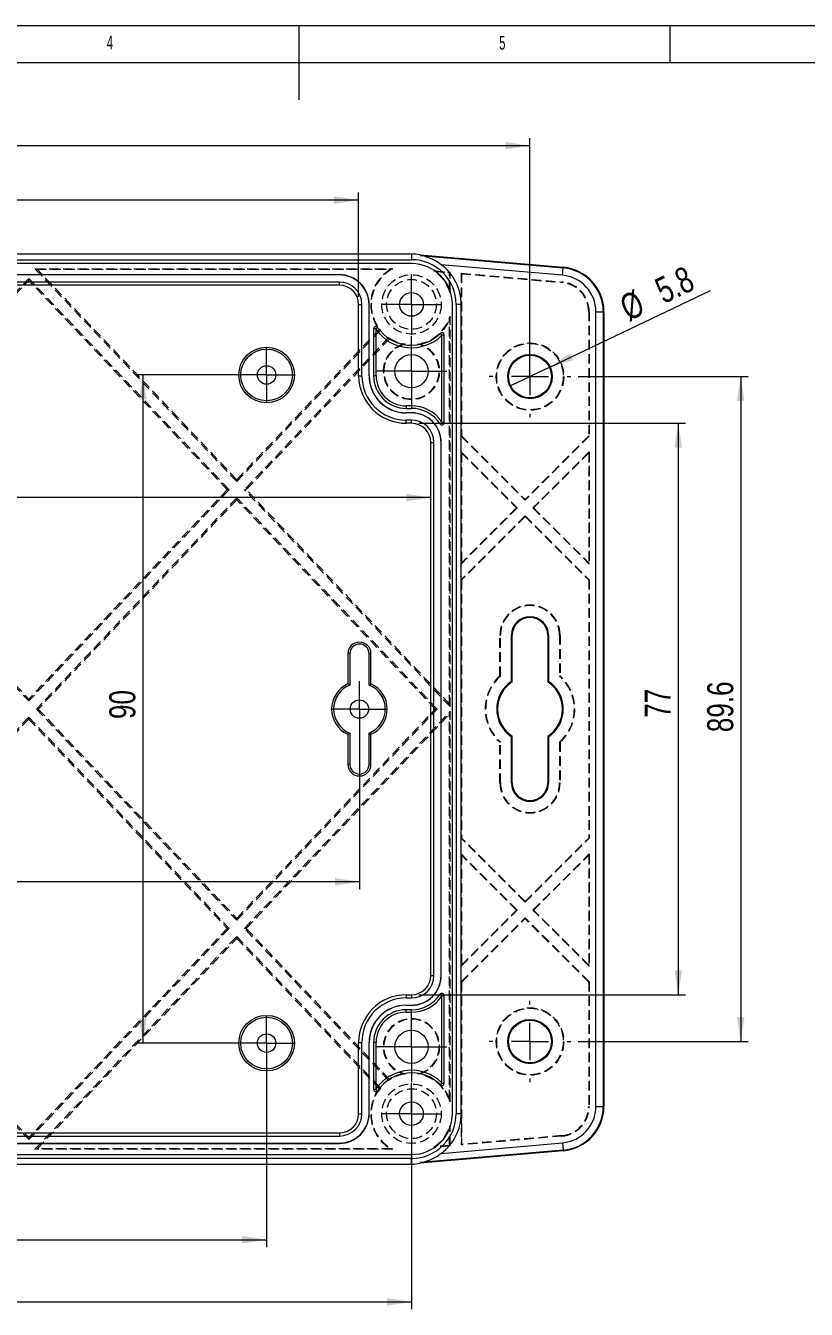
# Model space of a CAD drawing. Header units: millimetres. Extents: x 5 to 415, y 5 to 292.
# Drawn here: x 173.3 to 278.3, y 119.1 to 292 of the extents above; entities that cross this region are included whole.
import ezdxf

# ---------------------------------------------------------------- set-up
doc = ezdxf.new("R2010")
doc.units = ezdxf.units.MM
doc.linetypes.add('HIDDEN', pattern=[1.905, 1.27, -0.635])
doc.layers.add('LAYER_1', color=179, linetype='Continuous', lineweight=15)
doc.styles.add('SLDTEXTSTYLE1', font='TXT', dxfattribs={"width": 0.605})
doc.styles.add('SLDTEXTSTYLE3', font='TXT', dxfattribs={"width": 0.75})
doc.dimstyles.new('SLDDIMSTYLE0', dxfattribs={"dimtxt": 3.5, "dimasz": 3.302, "dimexe": 0, "dimexo": 0.0625, "dimgap": 0.875, "dimtad": 1, "dimrnd": 1e-09, "dimzin": 12, "dimdsep": 46, "dimtxsty": 'SLDTEXTSTYLE3', "dimsah": 1, "dimcen": 0.09, "dimadec": 0, "dimazin": 3, "dimtfac": 1, "dimtofl": 0, "dimtmove": 0, "dimatfit": 3, "dimfxl": 1, "dimfrac": 2, "dimtolj": 1, "dimtzin": 12, "dimarcsym": 0})
doc.dimstyles.new('SLDDIMSTYLE1', dxfattribs={"dimtxt": 3.5, "dimasz": 3.302, "dimexe": 0, "dimexo": 0.0625, "dimgap": 0.875, "dimtad": 1, "dimdec": 0, "dimrnd": 1e-09, "dimzin": 12, "dimdsep": 46, "dimtxsty": 'SLDTEXTSTYLE3', "dimsah": 1, "dimcen": 0.09, "dimadec": 0, "dimazin": 3, "dimtfac": 1, "dimtdec": 0, "dimtofl": 0, "dimtmove": 0, "dimatfit": 3, "dimfxl": 1, "dimfrac": 2, "dimtolj": 1, "dimtzin": 12, "dimarcsym": 0})
doc.dimstyles.new('SLDDIMSTYLE2', dxfattribs={"dimtxt": 3.5, "dimasz": 3.302, "dimexe": 0, "dimexo": 0.0625, "dimgap": 0.875, "dimtad": 1, "dimdec": 1, "dimrnd": 1e-09, "dimzin": 12, "dimdsep": 46, "dimtxsty": 'SLDTEXTSTYLE3', "dimsah": 1, "dimcen": 0.09, "dimadec": 0, "dimazin": 3, "dimtfac": 1, "dimtdec": 1, "dimtofl": 0, "dimtmove": 0, "dimatfit": 3, "dimfxl": 1, "dimfrac": 2, "dimtolj": 1, "dimtzin": 12, "dimarcsym": 0})
doc.dimstyles.new('SLDDIMSTYLE4', dxfattribs={"dimtxt": 3.5, "dimasz": 3.302, "dimexe": 0, "dimexo": 0.0625, "dimgap": 0.875, "dimtad": 1, "dimdec": 1, "dimrnd": 1e-09, "dimzin": 12, "dimdsep": 46, "dimtxsty": 'SLDTEXTSTYLE3', "dimblk1": 'NONE', "dimsah": 1, "dimcen": 0, "dimadec": 0, "dimazin": 3, "dimtfac": 1, "dimtdec": 1, "dimtmove": 0, "dimatfit": 3, "dimldrblk": 'NONE', "dimfxl": 1, "dimfrac": 2, "dimtolj": 1, "dimtzin": 12, "dimarcsym": 0})

# ---------------------------------------------------------------- blocks, each defined once
blk = doc.blocks.new('_D')
at = {"layer": 'LAYER_1'}
for p, q in [((85.67, 153.96), (85.67, 127.48)), ((205.67, 153.96), (205.67, 127.48)), ((85.67, 128.48), (205.67, 128.48))]:
    blk.add_line(p, q, dxfattribs=at)
for points in [[(85.67, 128.48), (88.98, 127.98), (88.98, 128.99)], [(205.67, 128.48), (202.37, 128.99), (202.37, 127.98)]]:
    blk.add_solid(points, dxfattribs=at)
at = {"layer": 'LAYER_1', "insert": (144.54, 133), "char_height": 3.5, "attachment_point": 1, "style": 'SLDTEXTSTYLE3'}
blk.add_mtext('120', dxfattribs=at)
blk = doc.blocks.new('_D_1')
at = {"layer": 'LAYER_1'}
for p, q in [((204.67, 244.96), (188.02, 244.96)), ((189.02, 244.96), (189.02, 154.96)), ((204.67, 154.96), (188.02, 154.96))]:
    blk.add_line(p, q, dxfattribs=at)
for points in [[(189.02, 244.96), (188.52, 241.65), (189.53, 241.65)], [(189.02, 154.96), (189.53, 158.26), (188.52, 158.26)]]:
    blk.add_solid(points, dxfattribs=at)
at = {"layer": 'LAYER_1', "insert": (184.51, 198.61), "char_height": 3.5, "attachment_point": 1, "rotation": 90, "style": 'SLDTEXTSTYLE3'}
blk.add_mtext('90', dxfattribs=at)
blk = doc.blocks.new('_D_2')
at = {"layer": 'LAYER_1'}
for p, q in [((50.23, 251.22), (50.23, 276.83)), ((241.12, 245.74), (241.12, 276.83)), ((241.12, 275.83), (50.23, 275.83))]:
    blk.add_line(p, q, dxfattribs=at)
for points in [[(50.23, 275.83), (53.53, 275.33), (53.53, 276.34)], [(241.12, 275.83), (237.82, 276.34), (237.82, 275.33)]]:
    blk.add_solid(points, dxfattribs=at)
at = {"layer": 'LAYER_1', "insert": (139.42, 280.35), "char_height": 3.5, "attachment_point": 1, "style": 'SLDTEXTSTYLE3'}
blk.add_mtext('190.9', dxfattribs=at)
blk = doc.blocks.new('_D_3')
at = {"layer": 'LAYER_1'}
for p, q in [((73.18, 198.96), (73.18, 175.69)), ((218.17, 198.96), (218.17, 175.69)), ((218.17, 176.69), (73.18, 176.69))]:
    blk.add_line(p, q, dxfattribs=at)
for points in [[(73.18, 176.69), (76.48, 176.18), (76.48, 177.19)], [(218.17, 176.69), (214.87, 177.19), (214.87, 176.18)]]:
    blk.add_solid(points, dxfattribs=at)
at = {"layer": 'LAYER_1', "insert": (111.84, 181.2), "char_height": 3.5, "attachment_point": 1, "style": 'SLDTEXTSTYLE3'}
blk.add_mtext('145', dxfattribs=at)
blk = doc.blocks.new('_D_4')
at = {"layer": 'LAYER_1'}
for p, q in [((247.61, 244.74), (270.49, 244.74)), ((269.49, 244.74), (269.49, 155.18)), ((247.61, 155.18), (270.49, 155.18))]:
    blk.add_line(p, q, dxfattribs=at)
for points in [[(269.49, 244.74), (268.98, 241.43), (269.99, 241.43)], [(269.49, 155.18), (269.99, 158.48), (268.98, 158.48)]]:
    blk.add_solid(points, dxfattribs=at)
at = {"layer": 'LAYER_1', "insert": (264.97, 196.84), "char_height": 3.5, "attachment_point": 1, "rotation": 90, "style": 'SLDTEXTSTYLE3'}
blk.add_mtext('89.6', dxfattribs=at)
blk = doc.blocks.new('_D_5')
at = {"layer": 'LAYER_1'}
blk.add_line((227.76, 228.43), (63.58, 228.43), dxfattribs=at)
for points in [[(63.58, 228.43), (66.89, 227.92), (66.89, 228.94)], [(227.76, 228.43), (224.46, 228.94), (224.46, 227.92)]]:
    blk.add_solid(points, dxfattribs=at)
at = {"layer": 'LAYER_1', "insert": (159.64, 232.94), "char_height": 3.5, "attachment_point": 1, "style": 'SLDTEXTSTYLE3'}
blk.add_mtext('164.2', dxfattribs=at)
blk = doc.blocks.new('_D_7')
at = {"layer": 'LAYER_1'}
for p, q in [((73.28, 255.46), (73.28, 269.51)), ((218.06, 268.51), (73.28, 268.51)), ((218.06, 255.46), (218.06, 269.51))]:
    blk.add_line(p, q, dxfattribs=at)
for points in [[(73.28, 268.51), (76.59, 268), (76.59, 269.01)], [(218.06, 268.51), (214.76, 269.01), (214.76, 268)]]:
    blk.add_solid(points, dxfattribs=at)
at = {"layer": 'LAYER_1', "insert": (139.42, 273.02), "char_height": 3.5, "attachment_point": 1, "style": 'SLDTEXTSTYLE3'}
blk.add_mtext('144.8', dxfattribs=at)
blk = doc.blocks.new('_D_8')
at = {"layer": 'LAYER_1'}
for p, q in [((226.17, 238.45), (262.07, 238.45)), ((261.07, 238.45), (261.07, 161.47)), ((226.17, 161.47), (262.07, 161.47))]:
    blk.add_line(p, q, dxfattribs=at)
for points in [[(261.07, 238.45), (260.57, 235.14), (261.58, 235.14)], [(261.07, 161.47), (261.58, 164.77), (260.57, 164.77)]]:
    blk.add_solid(points, dxfattribs=at)
at = {"layer": 'LAYER_1', "insert": (256.56, 198.78), "char_height": 3.5, "attachment_point": 1, "rotation": 90, "style": 'SLDTEXTSTYLE3'}
blk.add_mtext('77', dxfattribs=at)
blk = doc.blocks.new('_D_11')
at = {"layer": 'LAYER_1'}
for q in [(265.4, 256.32), (238.52, 243.5)]:
    blk.add_line((243.72, 245.98), q, dxfattribs=at)
blk.add_solid([(243.72, 245.98), (246.92, 246.94), (246.48, 247.86)], dxfattribs=at)
at = {"layer": 'LAYER_1', "char_height": 3.5, "attachment_point": 1, "rotation": 25.5105, "style": 'SLDTEXTSTYLE3'}
for s, insert in [('5.8', (257.61, 257.64)), ('%%c', (252.87, 255.32))]:
    blk.add_mtext(s, dxfattribs=dict(at, insert=insert))
blk = doc.blocks.new('_NONE')
blk = doc.blocks.new('_D_12')
at = {"layer": 'LAYER_1'}
for p, q in [((66.17, 148.72), (66.17, 119.11)), ((225.17, 148.72), (225.17, 119.11)), ((66.17, 120.11), (225.17, 120.11))]:
    blk.add_line(p, q, dxfattribs=at)
for points in [[(66.17, 120.11), (69.48, 119.6), (69.48, 120.61)], [(225.17, 120.11), (221.87, 120.61), (221.87, 119.6)]]:
    blk.add_solid(points, dxfattribs=at)
at = {"layer": 'LAYER_1', "insert": (144.26, 124.62), "char_height": 3.5, "attachment_point": 1, "style": 'SLDTEXTSTYLE3'}
blk.add_mtext('159', dxfattribs=at)
blk = doc.blocks.new('SW_CENTERMARKSYMBOL_1')
at = {"layer": 'LAYER_1', "color": 0}
for p, q in [((0, 2.5), (0, 4.092)), ((0, 0), (0, 2.5)), ((-2.5, 0), (-4.092, 0)), ((0, 0), (-2.5, 0)), ((0, 0), (0, -2.5)), ((0, 0), (2.5, 0)), ((2.5, 0), (4.092, 0)), ((0, -2.5), (0, -4.092))]:
    blk.add_line(p, q, dxfattribs=at)
blk = doc.blocks.new('SW_CENTERMARKSYMBOL_2')
at = {"layer": 'LAYER_1', "color": 0}
for p, q in [((0, 2.5), (0, 4.092)), ((0, 0), (0, 2.5)), ((-2.5, 0), (-4.092, 0)), ((0, 0), (-2.5, 0)), ((0, 0), (0, -2.5)), ((0, 0), (2.5, 0)), ((2.5, 0), (4.092, 0)), ((0, -2.5), (0, -4.092))]:
    blk.add_line(p, q, dxfattribs=at)
blk = doc.blocks.new('SW_CENTERMARKSYMBOL_5')
at = {"layer": 'LAYER_1', "color": 0}
for p, q in [((0, 2.5), (0, 4.73875)), ((0, 0), (0, 2.5)), ((-2.5, 0), (-4.73875, 0)), ((0, 0), (-2.5, 0)), ((0, 0), (0, -2.5)), ((0, 0), (2.5, 0)), ((2.5, 0), (4.73875, 0)), ((0, -2.5), (0, -4.73875))]:
    blk.add_line(p, q, dxfattribs=at)
blk = doc.blocks.new('SW_CENTERMARKSYMBOL_6')
at = {"layer": 'LAYER_1', "color": 0}
for p, q in [((0, 2.5), (0, 4.73875)), ((0, 0), (0, 2.5)), ((-2.5, 0), (-4.73875, 0)), ((0, 0), (-2.5, 0)), ((0, 0), (0, -2.5)), ((0, 0), (2.5, 0)), ((2.5, 0), (4.73875, 0)), ((0, -2.5), (0, -4.73875))]:
    blk.add_line(p, q, dxfattribs=at)
blk = doc.blocks.new('SW_CENTERMARKSYMBOL_10')
at = {"layer": 'LAYER_1', "color": 0}
for p, q in [((0, 5), (0, 5.485)), ((0, 0), (0, 2.5)), ((-5, 0), (-5.485, 0)), ((0, 0), (-2.5, 0)), ((0, 0), (0, -2.5)), ((0, 0), (2.5, 0)), ((5, 0), (5.485, 0)), ((0, -5), (0, -5.485))]:
    blk.add_line(p, q, dxfattribs=at)
blk = doc.blocks.new('SW_CENTERMARKSYMBOL_11')
at = {"layer": 'LAYER_1', "color": 0}
for p, q in [((0, 5), (0, 5.485)), ((0, 0), (0, 2.5)), ((-5, 0), (-5.485, 0)), ((0, 0), (-2.5, 0)), ((0, 0), (0, -2.5)), ((0, 0), (2.5, 0)), ((5, 0), (5.485, 0)), ((0, -5), (0, -5.485))]:
    blk.add_line(p, q, dxfattribs=at)
blk = doc.blocks.new('SW_CENTERMARKSYMBOL_14')
at = {"layer": 'LAYER_1', "color": 0}
for p, q in [((0, 2.5), (0, 3.74375)), ((0, 0), (0, 2.5)), ((-2.5, 0), (-3.74375, 0)), ((0, 0), (-2.5, 0)), ((0, 0), (0, -2.5)), ((0, 0), (2.5, 0)), ((2.5, 0), (3.74375, 0)), ((0, -2.5), (0, -3.74375))]:
    blk.add_line(p, q, dxfattribs=at)
blk = doc.blocks.new('SW_CENTERMARKSYMBOL_15')
at = {"layer": 'LAYER_1', "color": 0}
for p, q in [((0, 2.5), (0, 3.74375)), ((0, 0), (0, 2.5)), ((-2.5, 0), (-3.74375, 0)), ((0, 0), (-2.5, 0)), ((0, 0), (0, -2.5)), ((0, 0), (2.5, 0)), ((2.5, 0), (3.74375, 0)), ((0, -2.5), (0, -3.74375))]:
    blk.add_line(p, q, dxfattribs=at)
blk = doc.blocks.new('SW_CENTERMARKSYMBOL_18')
at = {"layer": 'LAYER_1', "color": 0}
for p, q in [((0, 2.5), (0, 3.74375)), ((0, 0), (0, 2.5)), ((-2.5, 0), (-3.74375, 0)), ((0, 0), (-2.5, 0)), ((0, 0), (0, -2.5)), ((0, 0), (2.5, 0)), ((2.5, 0), (3.74375, 0)), ((0, -2.5), (0, -3.74375))]:
    blk.add_line(p, q, dxfattribs=at)

msp = doc.modelspace()

# ---------------------------------------------------------------- linework, layer by layer
at = {"color": 7, "linetype": 'Continuous', "lineweight": 15}
for p, q in [((225.173, 261.243), (66.172, 261.243)), ((225.173, 261.243), (225.173, 260.475)), ((226.352, 261.139), (226.34, 261.053)), ((226.352, 261.139), (245.596, 259.456)), ((66.172, 260.475), (225.173, 260.475)), ((225.173, 259.96), (66.172, 259.96)), ((226.34, 261.053), (245.589, 259.369)), ((245.502, 258.378), (229.176, 259.806)), ((245.502, 258.378), (245.589, 259.369)), ((245.589, 259.369), (245.596, 259.456)), ((215.471, 258.46), (75.875, 258.46)), ((215.471, 258.441), (75.875, 258.441)), ((215.471, 258.441), (215.471, 258.46)), ((215.471, 257.474), (75.875, 257.474)), ((215.471, 257.046), (75.875, 257.046)), ((215.471, 257.046), (215.471, 257.474)), ((218.063, 244.855), (218.063, 254.455)), ((218.063, 254.455), (218.49, 254.455)), ((218.49, 244.855), (218.49, 254.455)), ((219.457, 244.855), (219.457, 254.455)), ((219.457, 254.455), (219.476, 254.455)), ((219.476, 244.855), (219.476, 254.455)), ((230.676, 145.455), (230.676, 254.458)), ((231.854, 254.458), (231.191, 254.458)), ((231.191, 254.458), (231.191, 145.455)), ((231.854, 145.455), (231.854, 254.458)), ((249.991, 146.434), (249.991, 253.479)), ((249.991, 253.479), (250.986, 253.479)), ((250.986, 253.479), (250.986, 146.434)), ((250.986, 253.479), (251.073, 253.479)), ((251.073, 253.479), (251.073, 146.434)), ((220.371, 251.199), (220.071, 251.199)), ((220.071, 251.199), (220.071, 244.855)), ((220.371, 251.199), (220.619, 251.368)), ((220.411, 244.855), (220.411, 251.07)), ((229.271, 250.353), (229.059, 250.565)), ((229.23, 250.256), (229.23, 238.671)), ((229.271, 250.353), (229.571, 250.353)), ((229.571, 238.539), (229.571, 250.353)), ((218.063, 244.855), (218.49, 244.855)), ((219.457, 244.855), (219.476, 244.855)), ((220.411, 244.855), (220.071, 244.855)), ((224.471, 240.796), (224.471, 240.455)), ((225.171, 240.796), (224.471, 240.796)), ((224.471, 240.455), (225.171, 240.455)), ((225.171, 240.796), (225.171, 240.455)), ((224.471, 239.842), (224.471, 239.86)), ((225.171, 239.86), (224.471, 239.86)), ((225.171, 239.842), (224.471, 239.842)), ((224.471, 238.447), (224.471, 238.874)), ((225.171, 238.874), (224.471, 238.874)), ((225.171, 239.842), (225.171, 239.86)), ((225.171, 238.447), (225.171, 238.874)), ((225.171, 238.447), (224.471, 238.447)), ((229.271, 238.539), (229.02, 238.374)), ((229.271, 238.539), (229.571, 238.539)), ((227.762, 164.057), (227.762, 235.856)), ((227.762, 235.856), (228.19, 235.856)), ((228.19, 164.057), (228.19, 235.856)), ((229.157, 164.057), (229.157, 235.856)), ((229.157, 235.856), (229.176, 235.856)), ((229.176, 164.057), (229.176, 235.856)), ((238.633, 203.679), (238.633, 209.906)), ((238.633, 209.906), (238.738, 209.906)), ((238.738, 203.623), (238.738, 209.906)), ((243.504, 209.906), (243.504, 203.623)), ((243.608, 209.906), (243.504, 209.906)), ((243.608, 209.906), (243.608, 203.679)), ((216.875, 207.419), (216.614, 207.419)), ((216.614, 207.419), (216.614, 203.362)), ((216.875, 207.419), (216.875, 203.19)), ((219.462, 207.419), (219.723, 207.419)), ((219.462, 203.19), (219.462, 207.419)), ((219.723, 203.362), (219.723, 207.419)), ((238.738, 203.623), (238.633, 203.679)), ((243.608, 203.679), (243.504, 203.623)), ((216.614, 196.551), (216.614, 192.494)), ((216.875, 196.723), (216.875, 192.494)), ((219.462, 192.494), (219.462, 196.723)), ((219.723, 192.494), (219.723, 196.551)), ((238.633, 196.233), (238.738, 196.29)), ((238.633, 190.006), (238.633, 196.233)), ((238.738, 190.006), (238.738, 196.29)), ((243.504, 196.29), (243.504, 190.006)), ((243.504, 196.29), (243.608, 196.233)), ((243.608, 196.233), (243.608, 190.006)), ((216.875, 192.494), (216.614, 192.494)), ((219.462, 192.494), (219.723, 192.494)), ((238.633, 190.006), (238.738, 190.006)), ((243.608, 190.006), (243.504, 190.006)), ((227.762, 164.057), (228.19, 164.057)), ((229.157, 164.057), (229.176, 164.057)), ((224.471, 161.466), (224.471, 161.039)), ((224.471, 161.466), (225.171, 161.466)), ((224.471, 161.039), (225.171, 161.039)), ((225.171, 161.466), (225.171, 161.039)), ((229.271, 161.374), (229.02, 161.538)), ((229.23, 161.242), (229.23, 149.656)), ((229.271, 161.374), (229.571, 161.374)), ((229.571, 149.56), (229.571, 161.374)), ((224.471, 160.071), (225.171, 160.071)), ((224.471, 160.071), (224.471, 160.052)), ((224.471, 160.052), (225.171, 160.052)), ((224.471, 159.117), (224.471, 159.457)), ((225.171, 159.457), (224.471, 159.457)), ((224.471, 159.117), (225.171, 159.117)), ((225.171, 160.071), (225.171, 160.052)), ((225.171, 159.117), (225.171, 159.457)), ((218.063, 145.458), (218.063, 155.058)), ((218.063, 155.058), (218.49, 155.058)), ((218.49, 145.458), (218.49, 155.058)), ((219.457, 145.458), (219.457, 155.058)), ((219.457, 155.058), (219.476, 155.058)), ((219.476, 145.458), (219.476, 155.058)), ((220.071, 155.058), (220.071, 148.713)), ((220.411, 155.058), (220.071, 155.058)), ((220.411, 148.842), (220.411, 155.058)), ((220.371, 148.713), (220.071, 148.713)), ((220.371, 148.713), (220.619, 148.545)), ((229.271, 149.56), (229.059, 149.348)), ((229.271, 149.56), (229.571, 149.56)), ((218.063, 145.458), (218.49, 145.458)), ((219.457, 145.458), (219.476, 145.458)), ((231.854, 145.455), (231.191, 145.455)), ((249.991, 146.434), (250.986, 146.434)), ((250.986, 146.434), (251.073, 146.434)), ((75.875, 142.866), (215.471, 142.866)), ((75.875, 142.439), (215.471, 142.439)), ((215.471, 142.866), (215.471, 142.439)), ((75.875, 141.472), (215.471, 141.472)), ((75.875, 141.453), (215.471, 141.453)), ((215.471, 141.472), (215.471, 141.453)), ((245.589, 140.544), (226.34, 138.86)), ((245.596, 140.457), (226.352, 138.773)), ((229.176, 140.107), (245.502, 141.535)), ((245.502, 141.535), (245.589, 140.544)), ((245.589, 140.544), (245.596, 140.457)), ((66.172, 139.953), (225.173, 139.953)), ((225.173, 139.438), (66.172, 139.438)), ((66.172, 138.67), (225.173, 138.67)), ((225.173, 138.67), (225.173, 139.438))]:
    msp.add_line(p, q, dxfattribs=at)
at = {"color": 7, "linetype": 'HIDDEN', "lineweight": 0}
for p, q in [((146.701, 229.498), (173.665, 257.955)), ((146.953, 229.498), (173.665, 257.689)), ((173.665, 257.689), (173.665, 257.955)), ((200.63, 229.498), (173.665, 257.955)), ((200.378, 229.498), (173.665, 257.689)), ((174.492, 259.253), (174.802, 259.192)), ((174.492, 259.253), (222.624, 259.253)), ((201.658, 230.583), (174.492, 259.253)), ((201.658, 230.849), (174.802, 259.192)), ((174.802, 259.192), (222.39, 259.192)), ((228.171, 258.983), (230.362, 258.791)), ((228.394, 258.902), (230.301, 258.735)), ((230.301, 258.735), (230.362, 258.791)), ((230.301, 256.418), (230.301, 258.735)), ((230.362, 256.054), (230.362, 258.791)), ((231.854, 258.66), (231.915, 258.594)), ((231.854, 258.66), (245.423, 257.473)), ((231.854, 258.66), (231.854, 254.458)), ((231.915, 258.594), (245.418, 257.413)), ((231.915, 258.594), (231.915, 236.734)), ((245.418, 257.413), (245.423, 257.473)), ((230.301, 200.621), (230.301, 252.492)), ((230.362, 200.291), (230.362, 252.856)), ((249.022, 253.479), (249.083, 253.479)), ((249.022, 253.479), (249.022, 236.734)), ((249.083, 253.479), (249.083, 236.709)), ((201.658, 230.849), (220.833, 251.086)), ((201.658, 230.583), (220.991, 250.987)), ((222.093, 249.98), (202.686, 229.498)), ((222.205, 249.832), (202.938, 229.498)), ((231.915, 236.734), (231.854, 236.709)), ((231.854, 236.709), (240.469, 228.094)), ((231.915, 236.734), (240.469, 228.18)), ((249.022, 236.734), (240.469, 228.18)), ((249.083, 236.709), (240.469, 228.094)), ((249.022, 236.734), (249.083, 236.709)), ((231.915, 234.451), (231.854, 234.598)), ((231.854, 234.598), (239.413, 227.039)), ((231.915, 234.451), (231.915, 219.627)), ((231.915, 234.451), (239.327, 227.039)), ((249.083, 234.598), (241.524, 227.039)), ((249.022, 234.451), (241.61, 227.039)), ((249.022, 234.451), (249.083, 234.598)), ((249.022, 234.451), (249.022, 219.627)), ((249.083, 234.598), (249.083, 219.48)), ((201.658, 230.849), (201.658, 230.583)), ((146.701, 229.498), (173.665, 201.041)), ((146.953, 229.498), (173.665, 201.307)), ((200.378, 229.498), (173.665, 201.307)), ((200.63, 229.498), (173.665, 201.041)), ((201.658, 228.413), (174.693, 199.956)), ((200.378, 229.498), (200.63, 229.498)), ((201.658, 228.147), (201.658, 228.413)), ((228.622, 199.956), (201.658, 228.413)), ((202.938, 229.498), (202.686, 229.498)), ((230.362, 200.291), (202.686, 229.498)), ((230.301, 200.621), (202.938, 229.498)), ((201.658, 228.147), (174.946, 199.956)), ((228.37, 199.956), (201.658, 228.147)), ((239.413, 227.039), (231.854, 219.48)), ((239.327, 227.039), (231.915, 219.627)), ((239.327, 227.039), (239.413, 227.039)), ((240.469, 228.18), (240.469, 228.094)), ((241.61, 227.039), (241.524, 227.039)), ((241.524, 227.039), (249.083, 219.48)), ((241.61, 227.039), (249.022, 219.627)), ((240.469, 225.983), (231.854, 217.369)), ((240.469, 225.897), (231.915, 217.344)), ((240.469, 225.897), (240.469, 225.983)), ((240.469, 225.983), (249.083, 217.369)), ((240.469, 225.897), (249.022, 217.344)), ((231.854, 219.48), (231.915, 219.627)), ((249.083, 219.48), (249.022, 219.627)), ((231.854, 217.369), (231.915, 217.344)), ((231.915, 217.344), (231.915, 182.569)), ((249.083, 217.369), (249.022, 217.344)), ((249.022, 217.344), (249.022, 182.569)), ((249.083, 217.369), (249.083, 182.544)), ((237.08, 204.433), (237.08, 209.906)), ((237.141, 209.906), (237.08, 209.906)), ((237.141, 204.406), (237.141, 209.906)), ((245.101, 209.906), (245.162, 209.906)), ((245.101, 209.906), (245.101, 204.406)), ((245.162, 209.906), (245.162, 204.433)), ((237.141, 204.406), (237.08, 204.433)), ((245.101, 204.406), (245.162, 204.433)), ((173.665, 201.041), (173.665, 201.307)), ((230.301, 200.621), (230.362, 200.291)), ((173.665, 198.871), (146.701, 170.414)), ((173.665, 198.605), (173.665, 198.871)), ((173.665, 198.871), (200.63, 170.414)), ((174.946, 199.956), (174.693, 199.956)), ((174.693, 199.956), (201.658, 171.499)), ((174.946, 199.956), (201.658, 171.766)), ((201.658, 171.766), (228.37, 199.956)), ((201.658, 171.499), (228.622, 199.956)), ((202.686, 170.414), (230.362, 199.622)), ((202.938, 170.414), (230.301, 199.291)), ((228.37, 199.956), (228.622, 199.956)), ((230.362, 199.622), (230.301, 199.291)), ((230.301, 147.421), (230.301, 199.291)), ((230.362, 147.057), (230.362, 199.622)), ((173.665, 198.605), (146.953, 170.414)), ((173.665, 198.605), (200.378, 170.414)), ((237.141, 195.507), (237.08, 195.479)), ((237.08, 190.006), (237.08, 195.479)), ((237.141, 190.006), (237.141, 195.507)), ((245.101, 195.507), (245.162, 195.479)), ((245.101, 195.507), (245.101, 190.006)), ((245.162, 195.479), (245.162, 190.006)), ((237.141, 190.006), (237.08, 190.006)), ((245.101, 190.006), (245.162, 190.006)), ((231.854, 182.544), (231.915, 182.569)), ((240.469, 173.929), (231.854, 182.544)), ((240.469, 174.016), (231.915, 182.569)), ((240.469, 174.016), (249.022, 182.569)), ((240.469, 173.929), (249.083, 182.544)), ((249.083, 182.544), (249.022, 182.569)), ((231.854, 180.433), (231.915, 180.286)), ((239.413, 172.874), (231.854, 180.433)), ((239.327, 172.874), (231.915, 180.286)), ((231.915, 180.286), (231.915, 165.462)), ((241.524, 172.874), (249.083, 180.433)), ((241.61, 172.874), (249.022, 180.286)), ((249.083, 180.433), (249.022, 180.286)), ((249.022, 180.286), (249.022, 165.462)), ((249.083, 180.433), (249.083, 165.315)), ((240.469, 174.016), (240.469, 173.929)), ((201.658, 171.766), (201.658, 171.499)), ((231.854, 165.315), (239.413, 172.874)), ((231.854, 163.204), (240.469, 171.819)), ((231.915, 165.462), (239.327, 172.874)), ((231.915, 163.179), (240.469, 171.732)), ((239.327, 172.874), (239.413, 172.874)), ((240.469, 171.732), (240.469, 171.819)), ((249.083, 163.204), (240.469, 171.819)), ((249.022, 163.179), (240.469, 171.732)), ((241.61, 172.874), (241.524, 172.874)), ((249.083, 165.315), (241.524, 172.874)), ((249.022, 165.462), (241.61, 172.874)), ((146.701, 170.414), (173.665, 141.957)), ((146.953, 170.414), (173.665, 142.224)), ((200.378, 170.414), (173.665, 142.224)), ((200.63, 170.414), (173.665, 141.957)), ((200.378, 170.414), (200.63, 170.414)), ((202.938, 170.414), (202.686, 170.414)), ((222.093, 149.933), (202.686, 170.414)), ((222.205, 150.081), (202.938, 170.414)), ((174.492, 140.66), (201.658, 169.329)), ((174.802, 140.721), (201.658, 169.063)), ((201.658, 169.063), (201.658, 169.329)), ((201.658, 169.329), (220.991, 148.926)), ((201.658, 169.063), (220.833, 148.827)), ((231.915, 165.462), (231.854, 165.315)), ((249.022, 165.462), (249.083, 165.315)), ((231.915, 163.179), (231.854, 163.204)), ((231.915, 163.179), (231.915, 141.319)), ((249.022, 163.179), (249.083, 163.204)), ((249.022, 163.179), (249.022, 146.434)), ((249.083, 163.204), (249.083, 146.434)), ((231.854, 145.455), (231.854, 141.252)), ((249.022, 146.434), (249.083, 146.434)), ((230.362, 141.122), (230.362, 143.859)), ((173.665, 142.224), (173.665, 141.957)), ((230.301, 141.178), (230.301, 143.495)), ((245.423, 142.439), (231.854, 141.252)), ((245.418, 142.5), (231.915, 141.319)), ((245.418, 142.5), (245.423, 142.439)), ((174.492, 140.66), (174.802, 140.721)), ((222.624, 140.66), (174.492, 140.66)), ((222.39, 140.721), (174.802, 140.721)), ((230.362, 141.122), (228.171, 140.93)), ((230.301, 141.178), (228.394, 141.011)), ((230.362, 141.122), (230.301, 141.178)), ((231.915, 141.319), (231.854, 141.252))]:
    msp.add_line(p, q, dxfattribs=at)
at = {"color": 7, "linetype": 'Continuous', "lineweight": 15, "flags": 128}
msp.add_lwpolyline([(226.34, 138.86), (226.351, 138.778), (226.352, 138.773)], dxfattribs=at)
at = {"color": 7, "linetype": 'HIDDEN', "lineweight": 0}
for centre, radius in [((225.171, 254.455), 4), ((225.171, 254.455), 3.355), ((241.121, 244.736), 4.538), ((241.121, 244.736), 4.478), ((241.121, 155.177), 4.538), ((241.121, 155.177), 4.477), ((225.171, 145.458), 4), ((225.171, 145.458), 3.355)]:
    msp.add_circle(centre, radius, dxfattribs=at)
at = {"color": 7, "linetype": 'Continuous', "lineweight": 15}
for centre, radius in [((225.171, 254.455), 1.592), ((205.671, 244.955), 3.743), ((205.671, 244.955), 3.482), ((225.171, 245.455), 2.239), ((241.121, 244.736), 2.985), ((241.121, 244.736), 2.881), ((205.671, 244.955), 1.244), ((218.169, 199.956), 1.244), ((205.671, 154.958), 3.743), ((205.671, 154.958), 3.482), ((241.121, 155.177), 2.985), ((241.121, 155.177), 2.881), ((205.671, 154.958), 1.244), ((225.171, 154.458), 2.239), ((225.171, 145.458), 1.592)]:
    msp.add_circle(centre, radius, dxfattribs=at)
for centre, radius, start, end in [((225.173, 254.458), 6.785, 80, 90), ((225.173, 254.458), 6.017, 0, 90), ((225.173, 254.458), 5.502, 0, 90), ((225.173, 254.458), 6.681, 0, 53.18721), ((245.073, 253.479), 5.913, 0, 85), ((245.073, 253.479), 6, 0, 85), ((215.471, 254.455), 4.005, 0, 90), ((215.471, 254.455), 3.986, 0, 90), ((245.073, 253.479), 4.918, 0, 85), ((215.471, 254.455), 3.019, 0, 90), ((215.471, 254.455), 2.591, 0, 90), ((220.371, 251.199), 0.3, 34.14842, 180), ((225.171, 254.455), 5.84, 215.41789, 314.03454), ((225.171, 254.455), 5.5, 214.14842, 314.98297), ((229.271, 250.353), 0.3, 0, 134.98297), ((224.471, 244.855), 6.408, 180, 270), ((224.471, 244.855), 5.981, 180, 270), ((224.471, 244.855), 5.014, 180, 270), ((224.471, 244.855), 4.995, 180, 270), ((224.471, 244.855), 4.4, 180, 270), ((224.471, 244.855), 4.06, 180, 270), ((225.171, 235.856), 4.94, 34.74285, 90), ((225.171, 235.856), 4.6, 33.2031, 90), ((225.171, 235.856), 4.005, 0, 90), ((225.171, 235.856), 3.986, 0, 90), ((225.171, 235.856), 3.019, 0, 90), ((225.171, 235.856), 2.591, 0, 90), ((229.271, 238.539), 0.3, 213.2031, 360), ((241.121, 209.906), 2.488, 0, 180), ((241.121, 209.906), 2.383, 0, 180), ((218.169, 207.419), 1.554, 0, 180), ((218.169, 207.419), 1.294, 0, 180), ((218.169, 199.956), 3.743, 114.53259, 245.46741), ((218.169, 199.956), 3.483, 111.80375, 248.19625), ((218.169, 199.956), 3.482, 291.80375, 68.19625), ((218.169, 199.956), 3.743, 294.53259, 65.46741), ((241.121, 199.956), 4.478, 123.74899, 236.25101), ((241.121, 199.956), 4.373, 123.02106, 236.97894), ((241.121, 199.956), 4.373, 303.02106, 56.97894), ((241.121, 199.956), 4.478, 303.74899, 56.25101), ((218.169, 192.494), 1.554, 180, 0), ((218.169, 192.494), 1.293, 180, 0), ((241.121, 190.006), 2.488, 180, 0), ((241.121, 190.006), 2.383, 180, 0), ((225.171, 164.057), 2.591, 270, 0), ((225.171, 164.057), 3.019, 270, 0), ((225.171, 164.057), 3.986, 270, 0), ((225.171, 164.057), 4.005, 270, 0), ((224.471, 155.058), 6.408, 90, 180), ((224.471, 155.058), 5.981, 90, 180), ((225.171, 164.057), 4.6, 270, 326.7969), ((225.171, 164.057), 4.94, 270, 325.25715), ((229.271, 161.374), 0.3, 0, 146.7969), ((224.471, 155.058), 5.014, 90, 180), ((224.471, 155.058), 4.995, 90, 180), ((224.471, 155.058), 4.4, 90, 180), ((224.471, 155.058), 4.06, 90, 180), ((225.171, 145.458), 5.84, 45.96546, 144.58211), ((225.171, 145.458), 5.5, 45.01703, 145.85158), ((220.371, 148.713), 0.3, 180, 325.85158), ((229.271, 149.56), 0.3, 225.01703, 0), ((215.471, 145.458), 2.591, 270, 0), ((215.471, 145.458), 3.019, 270, 0), ((215.471, 145.458), 3.986, 270, 0), ((215.471, 145.458), 4.005, 270, 0), ((225.173, 145.455), 5.502, 270, 0), ((225.173, 145.455), 6.017, 270, 0), ((225.173, 145.455), 6.681, 306.81279, 0), ((245.073, 146.434), 4.918, 275, 0), ((245.073, 146.434), 5.913, 275, 0), ((245.073, 146.434), 6, 275, 0), ((225.173, 145.455), 6.785, 270, 280)]:
    msp.add_arc(centre, radius, start, end, dxfattribs=at)
at = {"color": 7, "linetype": 'HIDDEN', "lineweight": 0}
for centre, radius, start, end in [((225.171, 254.455), 5.492, 120.41434, 217.83622), ((225.171, 254.455), 5.431, 117.95819, 219.68678), ((225.171, 254.455), 5.431, 17.12426, 56.47087), ((225.171, 254.455), 5.492, 20.93888, 54.06197), ((245.073, 253.479), 3.949, 0, 85), ((245.073, 253.479), 4.01, 0, 85), ((225.171, 254.455), 5.431, 278.9458, 342.87574), ((225.171, 254.455), 5.492, 281.77162, 339.06112), ((225.171, 245.455), 3.792, 107.18614, 72.81386), ((225.171, 245.455), 3.731, 103.0826, 76.9174), ((225.171, 254.455), 5.431, 235.48363, 261.0542), ((225.171, 254.455), 5.492, 237.32137, 258.22838), ((241.121, 209.906), 4.041, 0, 180), ((241.121, 209.906), 3.98, 0, 180), ((241.121, 199.956), 6.031, 132.06984, 227.93016), ((241.121, 199.956), 5.97, 131.81031, 228.18969), ((241.121, 199.956), 5.97, 311.81031, 48.18969), ((241.121, 199.956), 6.031, 312.06984, 47.93016), ((241.121, 190.006), 4.041, 180, 0), ((241.121, 190.006), 3.98, 180, 0), ((225.171, 154.458), 3.792, 287.18614, 252.81386), ((225.171, 154.458), 3.731, 283.0826, 256.9174), ((225.171, 145.458), 5.431, 98.9458, 124.51637), ((225.171, 145.458), 5.492, 101.77162, 122.67863), ((225.171, 145.458), 5.431, 17.12426, 81.0542), ((225.171, 145.458), 5.492, 20.93888, 78.22838), ((225.171, 145.458), 5.492, 142.16378, 239.58566), ((225.171, 145.458), 5.431, 140.31322, 242.04181), ((245.073, 146.434), 3.949, 275, 0), ((245.073, 146.434), 4.01, 275, 0), ((225.171, 145.458), 5.431, 303.52913, 342.87574), ((225.171, 145.458), 5.492, 305.93803, 339.06112)]:
    msp.add_arc(centre, radius, start, end, dxfattribs=at)
for centre, major_axis, start_param, end_param in [((223.753, 255.799), (4.258, -4.035), 4.9049142, 4.9368069), ((226.571, 253.128), (4.205, -3.984), 4.5239332, 4.5560059), ((223.753, 144.114), (4.258, 4.035), 1.3463784, 1.3782711), ((226.571, 146.785), (4.205, 3.984), 1.7271794, 1.7592521)]:
    msp.add_ellipse(centre, major_axis=major_axis, ratio=0.9429048, start_param=start_param, end_param=end_param, dxfattribs=at)
at = {"color": 7, "linetype": 'Continuous', "lineweight": 15}
for points, knots in [([(229.176, 259.806), (228.952, 259.974), (228.722, 260.125), (228.249, 260.397), (228.006, 260.518), (227.514, 260.727), (227.264, 260.816), (226.891, 260.926), (226.766, 260.959), (226.583, 261.001), (226.522, 261.015), (226.437, 261.033), (226.409, 261.038), (226.362, 261.048), (226.34, 261.052), (226.34, 261.053)], [0, 0, 0, 0, 0.25, 0.25, 0.5, 0.5, 0.75, 0.75, 0.875, 0.875, 0.9375, 0.9375, 0.96875, 0.96875, 1, 1, 1, 1]), ([(226.34, 138.86), (226.34, 138.861), (226.362, 138.865), (226.41, 138.875), (226.438, 138.88), (226.525, 138.898), (226.585, 138.912), (226.768, 138.955), (226.893, 138.988), (227.267, 139.097), (227.513, 139.186), (228, 139.392), (228.24, 139.511), (228.717, 139.784), (228.951, 139.938), (229.176, 140.107)], [0, 0, 0, 0, 0.03125, 0.03125, 0.0625, 0.0625, 0.125, 0.125, 0.25, 0.25, 0.5, 0.5, 0.75, 0.75, 1, 1, 1, 1])]:
    msp.add_open_spline(points, degree=3, knots=knots, dxfattribs=at)
at = {"color": 7, "linetype": 'HIDDEN', "lineweight": 0}
for points in [[(222.624, 259.253), (222.543, 259.232), (222.465, 259.212), (222.39, 259.192)], [(230.362, 256.054), (230.341, 256.189), (230.321, 256.308), (230.301, 256.418)], [(230.301, 252.492), (230.321, 252.602), (230.341, 252.721), (230.362, 252.856)], [(224.326, 249.09), (224.22, 249.086), (224.132, 249.082), (224.05, 249.078)], [(224.326, 150.823), (224.22, 150.827), (224.132, 150.831), (224.05, 150.835)], [(230.362, 147.057), (230.341, 147.192), (230.321, 147.311), (230.301, 147.421)], [(230.301, 143.495), (230.321, 143.605), (230.341, 143.724), (230.362, 143.859)], [(222.39, 140.721), (222.465, 140.701), (222.543, 140.681), (222.624, 140.66)], [(228.394, 141.011), (228.323, 140.984), (228.249, 140.957), (228.171, 140.93)]]:
    msp.add_open_spline(points, degree=3, dxfattribs=at)
at = {"color": 7, "linetype": 'Continuous', "lineweight": 15}
for points in [[(220.411, 251.07), (220.398, 251.113), (220.384, 251.156), (220.371, 251.199)], [(229.23, 250.256), (229.244, 250.288), (229.257, 250.32), (229.271, 250.353)], [(229.23, 238.671), (229.244, 238.628), (229.257, 238.584), (229.271, 238.539)], [(216.875, 203.19), (216.788, 203.249), (216.701, 203.306), (216.614, 203.362)], [(219.462, 203.19), (219.549, 203.249), (219.636, 203.306), (219.723, 203.362)], [(216.875, 196.723), (216.788, 196.664), (216.701, 196.607), (216.614, 196.551)], [(219.462, 196.723), (219.549, 196.664), (219.636, 196.607), (219.723, 196.551)], [(229.23, 161.242), (229.244, 161.285), (229.257, 161.329), (229.271, 161.374)], [(220.411, 148.842), (220.398, 148.8), (220.384, 148.757), (220.371, 148.713)], [(229.23, 149.656), (229.244, 149.625), (229.257, 149.593), (229.271, 149.56)]]:
    msp.add_open_spline(points, degree=3, dxfattribs=at)
at = {"layer": 'LAYER_1'}
for p, q in [((414.595, 292), (5, 292)), ((210, 292), (210, 282)), ((260, 287), (260, 292)), ((410, 287), (10, 287))]:
    msp.add_line(p, q, dxfattribs=at)

# ---------------------------------------------------------------- block references
for name, p in [('SW_CENTERMARKSYMBOL_1', (225.171, 254.455)), ('SW_CENTERMARKSYMBOL_5', (225.171, 245.455)), ('SW_CENTERMARKSYMBOL_11', (241.121, 244.736)), ('SW_CENTERMARKSYMBOL_14', (205.671, 244.955)), ('SW_CENTERMARKSYMBOL_18', (218.169, 199.956)), ('SW_CENTERMARKSYMBOL_6', (225.171, 154.458)), ('SW_CENTERMARKSYMBOL_10', (241.121, 155.177)), ('SW_CENTERMARKSYMBOL_15', (205.671, 154.958)), ('SW_CENTERMARKSYMBOL_2', (225.171, 145.458))]:
    msp.add_blockref(name, p, dxfattribs=at)

# ---------------------------------------------------------------- texts
at = {"color": 7, "linetype": 'Continuous', "lineweight": 0, "char_height": 1.852, "attachment_point": 1, "style": 'SLDTEXTSTYLE1'}
for s, insert in [('4', (184.167, 290.668)), ('5', (236.975, 290.614))]:
    msp.add_mtext(s, dxfattribs=dict(at, insert=insert))

# ---------------------------------------------------------------- dimensions: what is measured, and where the dimension line sits
at = {"layer": 'LAYER_1'}
for base, p1, p2, dimstyle, picture, middle in [((50.225, 275.835), (241.121, 244.736), (50.225, 250.221), 'SLDDIMSTYLE0', '_D_2', (145.242, 275.835)), ((73.283, 268.507), (218.063, 254.455), (73.283, 254.455), 'SLDDIMSTYLE2', '_D_7', (145.242, 268.507)), ((63.583, 228.432), (227.762, 235.856), (63.583, 235.856), 'SLDDIMSTYLE2', '_D_5', (165.458, 228.432)), ((73.177, 176.685), (218.169, 199.956), (73.177, 199.956), 'SLDDIMSTYLE1', '_D_3', (115.714, 176.685)), ((205.671, 128.485), (85.674, 154.958), (205.671, 154.958), 'SLDDIMSTYLE0', '_D', (148.424, 128.485)), ((225.171, 120.105), (66.175, 149.719), (225.171, 149.719), 'SLDDIMSTYLE0', '_D_12', (148.137, 120.105))]:
    dim = msp.add_linear_dim(base=base, p1=p1, p2=p2, dimstyle=dimstyle, dxfattribs=at)
    dim.commit()
    dim.dimension.update_dxf_attribs({"geometry": picture, "text_midpoint": middle, "dimtype": 160})
dim = msp.add_diameter_dim_2p(p1=(238.521, 243.495), p2=(243.721, 245.976), dimstyle='SLDDIMSTYLE4', dxfattribs=at)
dim.commit()
dim.dimension.update_dxf_attribs({"geometry": '_D_11', "text_midpoint": (260.269, 253.873), "dimtype": 163})
for base, p1, p2, dimstyle, picture, middle in [((189.023, 154.958), (205.671, 244.955), (205.671, 154.958), 'SLDDIMSTYLE0', '_D_1', (189.023, 201.192)), ((269.486, 155.177), (246.606, 244.736), (246.606, 155.177), 'SLDDIMSTYLE2', '_D_4', (269.486, 201.367)), ((261.073, 161.466), (225.171, 238.447), (225.171, 161.466), 'SLDDIMSTYLE2', '_D_8', (261.073, 201.367))]:
    dim = msp.add_linear_dim(base=base, p1=p1, p2=p2, angle=90, dimstyle=dimstyle, dxfattribs=at)
    dim.commit()
    dim.dimension.update_dxf_attribs({"geometry": picture, "text_midpoint": middle, "dimtype": 160})

doc.saveas('drawing.dxf')
